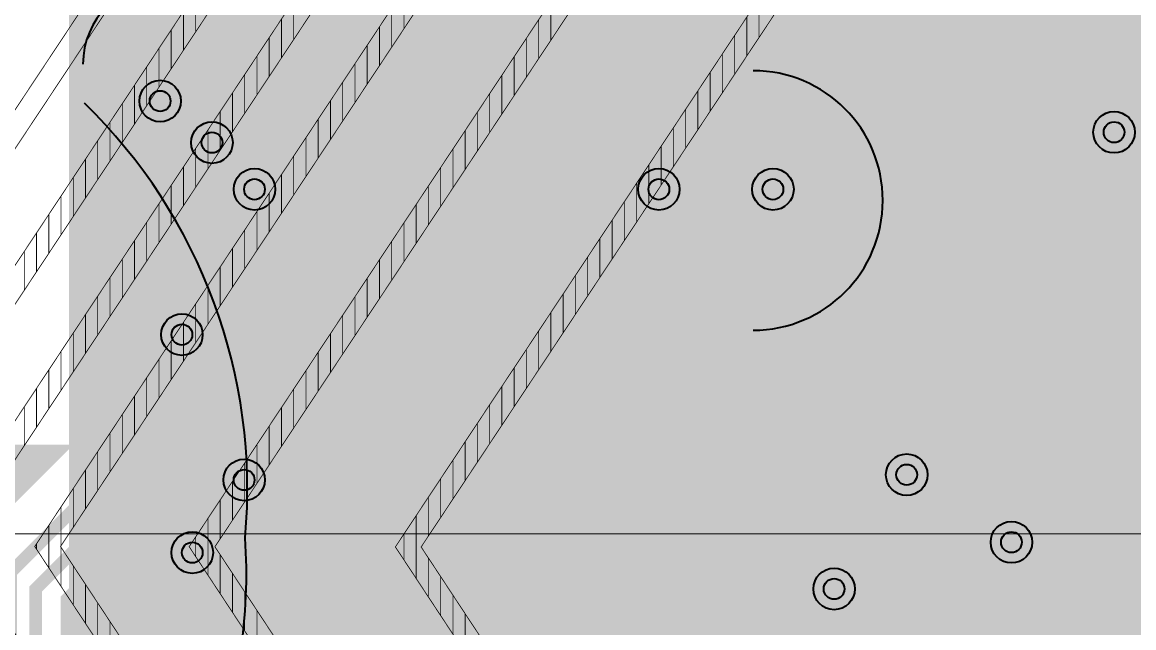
# Model space of a CAD drawing. Extents: x -57 to 2380, y -38 to 1737.
# Drawn here: x 858 to 1394, y 791 to 1083 of the extents above; entities that cross this region are included whole.
import ezdxf

# ---------------------------------------------------------------- set-up
doc = ezdxf.new("R2010")
doc.units = 9
for name, color, linetype, true_color in [('BottomLayer', 7, 'Continuous', 0x0000ff), ('BottomSilkLayer', 7, 'Continuous', 0x808000), ('Document', 7, 'Continuous', 0xffffff), ('Hole', 7, 'Continuous', 0x222222), ('Multi-Layer', 7, 'Continuous', 0xc0c0c0), ('TopLayer', 7, 'Continuous', 0xff0000), ('TopSilkLayer', 7, 'Continuous', 0xffff00)]:
    doc.layers.add(name, color=color, linetype=linetype, true_color=true_color)

msp = doc.modelspace()

# ---------------------------------------------------------------- hatches: boundary and pattern name
at = {"layer": 'BottomLayer'}
for points in [[(1157.48, 1226.38), (1161.27, 1226.15), (1165.02, 1225.46), (1168.65, 1224.33), (1172.11, 1222.77), (1175.37, 1220.8), (1178.36, 1218.45), (1181.05, 1215.77), (1183.4, 1212.77), (1185.37, 1209.52), (1186.93, 1206.05), (1188.06, 1202.42), (1188.74, 1198.68), (1188.97, 1194.88), (1188.97, 1112.2), (1188.74, 1108.41), (1188.06, 1104.67), (1186.93, 1101.03), (1185.37, 1097.57), (1183.4, 1094.31), (1181.05, 1091.32), (1178.36, 1088.63), (1175.37, 1086.28), (1172.11, 1084.31), (1168.65, 1082.75), (1165.02, 1081.62), (1161.27, 1080.94), (1157.48, 1080.71), (1094.49, 1080.71), (1090.69, 1080.94), (1086.95, 1081.62), (1083.32, 1082.75), (1079.85, 1084.31), (1076.59, 1086.28), (1073.6, 1088.63), (1070.91, 1091.32), (1068.57, 1094.31), (1066.6, 1097.57), (1065.04, 1101.03), (1063.91, 1104.67), (1063.22, 1108.41), (1062.99, 1112.2), (1062.99, 1194.88), (1063.22, 1198.68), (1063.91, 1202.42), (1065.04, 1206.05), (1066.6, 1209.52), (1068.57, 1212.77), (1070.91, 1215.77), (1073.6, 1218.45), (1076.59, 1220.8), (1079.85, 1222.77), (1083.32, 1224.33), (1086.95, 1225.46), (1090.69, 1226.15), (1094.49, 1226.38)], [(1175.19, 933.07), (1181.13, 932.71), (1186.97, 931.64), (1192.65, 929.87), (1198.06, 927.43), (1203.15, 924.36), (1207.83, 920.69), (1212.03, 916.49), (1215.7, 911.81), (1218.77, 906.73), (1221.21, 901.31), (1222.98, 895.63), (1224.05, 889.79), (1224.41, 883.86), (1224.41, 785.43), (1224.05, 779.5), (1222.98, 773.65), (1221.21, 767.98), (1218.77, 762.56), (1215.7, 757.48), (1212.03, 752.8), (1207.83, 748.6), (1203.15, 744.93), (1198.06, 741.86), (1192.65, 739.42), (1186.97, 737.65), (1181.13, 736.58), (1175.19, 736.22), (1076.77, 736.22), (1070.84, 736.58), (1064.99, 737.65), (1059.32, 739.42), (1053.9, 741.86), (1048.81, 744.93), (1044.14, 748.6), (1039.93, 752.8), (1036.27, 757.48), (1033.19, 762.56), (1030.76, 767.98), (1028.99, 773.65), (1027.92, 779.5), (1027.56, 785.43), (1027.56, 883.86), (1027.92, 889.79), (1028.99, 895.63), (1030.76, 901.31), (1033.19, 906.73), (1036.27, 911.81), (1039.93, 916.49), (1044.14, 920.69), (1048.81, 924.36), (1053.9, 927.43), (1059.32, 929.87), (1064.99, 931.64), (1070.84, 932.71), (1076.77, 933.07)]]:
    msp.add_hatch(color=256, dxfattribs=at).paths.add_polyline_path(points)
at = {"layer": 'Document'}
for points in [[(885.08, 506.61), (1855.08, 506.61), (1855.08, 1166.61), (885.08, 1166.61)], [(880.98, 1104.64), (880.98, 569.64), (1360.98, 569.64), (1360.98, 1104.64)]]:
    msp.add_hatch(color=256, dxfattribs=at).paths.add_polyline_path(points)
at = {"layer": 'TopLayer'}
for points in [[(966.53, 889.92), (966.06, 889.95), (965.59, 890.03), (965.14, 890.18), (964.7, 890.37), (964.3, 890.62), (963.92, 890.91), (963.59, 891.25), (963.29, 891.62), (963.05, 892.03), (962.85, 892.46), (962.71, 892.91), (962.63, 893.38), (962.6, 893.86), (962.6, 984.41), (962.63, 984.88), (962.71, 985.35), (962.85, 985.8), (963.05, 986.24), (963.29, 986.64), (963.59, 987.02), (963.92, 987.35), (964.3, 987.65), (964.7, 987.89), (965.14, 988.09), (965.59, 988.23), (966.06, 988.32), (966.53, 988.34), (974.41, 988.34), (974.88, 988.32), (975.35, 988.23), (975.8, 988.09), (976.24, 987.89), (976.64, 987.65), (977.02, 987.35), (977.35, 987.02), (977.65, 986.64), (977.89, 986.24), (978.09, 985.8), (978.23, 985.35), (978.32, 984.88), (978.34, 984.41), (978.34, 893.86), (978.32, 893.38), (978.23, 892.91), (978.09, 892.46), (977.89, 892.03), (977.65, 891.62), (977.35, 891.25), (977.02, 890.91), (976.64, 890.62), (976.24, 890.37), (975.8, 890.18), (975.35, 890.03), (974.88, 889.95), (974.41, 889.92)], [(994.09, 889.92), (993.62, 889.95), (993.15, 890.03), (992.7, 890.18), (992.26, 890.37), (991.86, 890.62), (991.48, 890.91), (991.15, 891.25), (990.85, 891.62), (990.61, 892.03), (990.41, 892.46), (990.27, 892.91), (990.18, 893.38), (990.16, 893.86), (990.16, 984.41), (990.18, 984.88), (990.27, 985.35), (990.41, 985.8), (990.61, 986.24), (990.85, 986.64), (991.15, 987.02), (991.48, 987.35), (991.86, 987.65), (992.26, 987.89), (992.7, 988.09), (993.15, 988.23), (993.62, 988.32), (994.09, 988.34), (1001.97, 988.34), (1002.44, 988.32), (1002.91, 988.23), (1003.36, 988.09), (1003.8, 987.89), (1004.2, 987.65), (1004.58, 987.35), (1004.91, 987.02), (1005.21, 986.64), (1005.45, 986.24), (1005.65, 985.8), (1005.79, 985.35), (1005.87, 984.88), (1005.9, 984.41), (1005.9, 893.86), (1005.87, 893.38), (1005.79, 892.91), (1005.65, 892.46), (1005.45, 892.03), (1005.21, 891.62), (1004.91, 891.25), (1004.58, 890.91), (1004.2, 890.62), (1003.8, 890.37), (1003.36, 890.18), (1002.91, 890.03), (1002.44, 889.95), (1001.97, 889.92)], [(1021.65, 889.92), (1021.18, 889.95), (1020.71, 890.03), (1020.26, 890.18), (1019.82, 890.37), (1019.42, 890.62), (1019.04, 890.91), (1018.7, 891.25), (1018.41, 891.62), (1018.17, 892.03), (1017.97, 892.46), (1017.83, 892.91), (1017.74, 893.38), (1017.71, 893.86), (1017.71, 984.41), (1017.74, 984.88), (1017.83, 985.35), (1017.97, 985.8), (1018.17, 986.24), (1018.41, 986.64), (1018.7, 987.02), (1019.04, 987.35), (1019.42, 987.65), (1019.82, 987.89), (1020.26, 988.09), (1020.71, 988.23), (1021.18, 988.32), (1021.65, 988.34), (1029.53, 988.34), (1030, 988.32), (1030.47, 988.23), (1030.92, 988.09), (1031.36, 987.89), (1031.76, 987.65), (1032.14, 987.35), (1032.47, 987.02), (1032.77, 986.64), (1033.01, 986.24), (1033.21, 985.8), (1033.35, 985.35), (1033.43, 984.88), (1033.46, 984.41), (1033.46, 893.86), (1033.43, 893.38), (1033.35, 892.91), (1033.21, 892.46), (1033.01, 892.03), (1032.77, 891.62), (1032.47, 891.25), (1032.14, 890.91), (1031.76, 890.62), (1031.36, 890.37), (1030.92, 890.18), (1030.47, 890.03), (1030, 889.95), (1029.53, 889.92)], [(1049.21, 889.92), (1048.74, 889.95), (1048.27, 890.03), (1047.81, 890.18), (1047.38, 890.37), (1046.97, 890.62), (1046.6, 890.91), (1046.26, 891.25), (1045.97, 891.62), (1045.72, 892.03), (1045.53, 892.46), (1045.39, 892.91), (1045.3, 893.38), (1045.27, 893.86), (1045.27, 984.41), (1045.3, 984.88), (1045.39, 985.35), (1045.53, 985.8), (1045.72, 986.24), (1045.97, 986.64), (1046.26, 987.02), (1046.6, 987.35), (1046.97, 987.65), (1047.38, 987.89), (1047.81, 988.09), (1048.27, 988.23), (1048.74, 988.32), (1049.21, 988.34), (1057.08, 988.34), (1057.56, 988.32), (1058.03, 988.23), (1058.48, 988.09), (1058.91, 987.89), (1059.32, 987.65), (1059.7, 987.35), (1060.03, 987.02), (1060.32, 986.64), (1060.57, 986.24), (1060.77, 985.8), (1060.91, 985.35), (1060.99, 984.88), (1061.02, 984.41), (1061.02, 893.86), (1060.99, 893.38), (1060.91, 892.91), (1060.77, 892.46), (1060.57, 892.03), (1060.32, 891.62), (1060.03, 891.25), (1059.7, 890.91), (1059.32, 890.62), (1058.91, 890.37), (1058.48, 890.18), (1058.03, 890.03), (1057.56, 889.95), (1057.08, 889.92)], [(1076.77, 889.92), (1076.29, 889.95), (1075.83, 890.03), (1075.37, 890.18), (1074.94, 890.37), (1074.53, 890.62), (1074.16, 890.91), (1073.82, 891.25), (1073.53, 891.62), (1073.28, 892.03), (1073.09, 892.46), (1072.95, 892.91), (1072.86, 893.38), (1072.83, 893.86), (1072.83, 984.41), (1072.86, 984.88), (1072.95, 985.35), (1073.09, 985.8), (1073.28, 986.24), (1073.53, 986.64), (1073.82, 987.02), (1074.16, 987.35), (1074.53, 987.65), (1074.94, 987.89), (1075.37, 988.09), (1075.83, 988.23), (1076.29, 988.32), (1076.77, 988.34), (1084.64, 988.34), (1085.12, 988.32), (1085.59, 988.23), (1086.04, 988.09), (1086.47, 987.89), (1086.88, 987.65), (1087.25, 987.35), (1087.59, 987.02), (1087.88, 986.64), (1088.13, 986.24), (1088.32, 985.8), (1088.47, 985.35), (1088.55, 984.88), (1088.58, 984.41), (1088.58, 893.86), (1088.55, 893.38), (1088.47, 892.91), (1088.32, 892.46), (1088.13, 892.03), (1087.88, 891.62), (1087.59, 891.25), (1087.25, 890.91), (1086.88, 890.62), (1086.47, 890.37), (1086.04, 890.18), (1085.59, 890.03), (1085.12, 889.95), (1084.64, 889.92)], [(1104.33, 889.92), (1103.85, 889.95), (1103.39, 890.03), (1102.93, 890.18), (1102.5, 890.37), (1102.09, 890.62), (1101.72, 890.91), (1101.38, 891.25), (1101.09, 891.62), (1100.84, 892.03), (1100.65, 892.46), (1100.51, 892.91), (1100.42, 893.38), (1100.39, 893.86), (1100.39, 984.41), (1100.42, 984.88), (1100.51, 985.35), (1100.65, 985.8), (1100.84, 986.24), (1101.09, 986.64), (1101.38, 987.02), (1101.72, 987.35), (1102.09, 987.65), (1102.5, 987.89), (1102.93, 988.09), (1103.39, 988.23), (1103.85, 988.32), (1104.33, 988.34), (1112.2, 988.34), (1112.68, 988.32), (1113.14, 988.23), (1113.6, 988.09), (1114.03, 987.89), (1114.44, 987.65), (1114.81, 987.35), (1115.15, 987.02), (1115.44, 986.64), (1115.69, 986.24), (1115.88, 985.8), (1116.03, 985.35), (1116.11, 984.88), (1116.14, 984.41), (1116.14, 893.86), (1116.11, 893.38), (1116.03, 892.91), (1115.88, 892.46), (1115.69, 892.03), (1115.44, 891.62), (1115.15, 891.25), (1114.81, 890.91), (1114.44, 890.62), (1114.03, 890.37), (1113.6, 890.18), (1113.14, 890.03), (1112.68, 889.95), (1112.2, 889.92)], [(1131.89, 889.92), (1131.41, 889.95), (1130.95, 890.03), (1130.49, 890.18), (1130.06, 890.37), (1129.65, 890.62), (1129.28, 890.91), (1128.94, 891.25), (1128.65, 891.62), (1128.4, 892.03), (1128.21, 892.46), (1128.06, 892.91), (1127.98, 893.38), (1127.95, 893.86), (1127.95, 984.41), (1127.98, 984.88), (1128.06, 985.35), (1128.21, 985.8), (1128.4, 986.24), (1128.65, 986.64), (1128.94, 987.02), (1129.28, 987.35), (1129.65, 987.65), (1130.06, 987.89), (1130.49, 988.09), (1130.95, 988.23), (1131.41, 988.32), (1131.89, 988.34), (1139.76, 988.34), (1140.24, 988.32), (1140.7, 988.23), (1141.16, 988.09), (1141.59, 987.89), (1142, 987.65), (1142.37, 987.35), (1142.71, 987.02), (1143, 986.64), (1143.25, 986.24), (1143.44, 985.8), (1143.58, 985.35), (1143.67, 984.88), (1143.7, 984.41), (1143.7, 893.86), (1143.67, 893.38), (1143.58, 892.91), (1143.44, 892.46), (1143.25, 892.03), (1143, 891.62), (1142.71, 891.25), (1142.37, 890.91), (1142, 890.62), (1141.59, 890.37), (1141.16, 890.18), (1140.7, 890.03), (1140.24, 889.95), (1139.76, 889.92)], [(1159.45, 889.92), (1158.97, 889.95), (1158.5, 890.03), (1158.05, 890.18), (1157.62, 890.37), (1157.21, 890.62), (1156.84, 890.91), (1156.5, 891.25), (1156.21, 891.62), (1155.96, 892.03), (1155.77, 892.46), (1155.62, 892.91), (1155.54, 893.38), (1155.51, 893.86), (1155.51, 984.41), (1155.54, 984.88), (1155.62, 985.35), (1155.77, 985.8), (1155.96, 986.24), (1156.21, 986.64), (1156.5, 987.02), (1156.84, 987.35), (1157.21, 987.65), (1157.62, 987.89), (1158.05, 988.09), (1158.5, 988.23), (1158.97, 988.32), (1159.45, 988.34), (1167.32, 988.34), (1167.8, 988.32), (1168.26, 988.23), (1168.72, 988.09), (1169.15, 987.89), (1169.56, 987.65), (1169.93, 987.35), (1170.27, 987.02), (1170.56, 986.64), (1170.81, 986.24), (1171, 985.8), (1171.14, 985.35), (1171.23, 984.88), (1171.26, 984.41), (1171.26, 893.86), (1171.23, 893.38), (1171.14, 892.91), (1171, 892.46), (1170.81, 892.03), (1170.56, 891.62), (1170.27, 891.25), (1169.93, 890.91), (1169.56, 890.62), (1169.15, 890.37), (1168.72, 890.18), (1168.26, 890.03), (1167.8, 889.95), (1167.32, 889.92)], [(1187.01, 889.92), (1186.53, 889.95), (1186.06, 890.03), (1185.61, 890.18), (1185.18, 890.37), (1184.77, 890.62), (1184.39, 890.91), (1184.06, 891.25), (1183.77, 891.62), (1183.52, 892.03), (1183.32, 892.46), (1183.18, 892.91), (1183.1, 893.38), (1183.07, 893.86), (1183.07, 984.41), (1183.1, 984.88), (1183.18, 985.35), (1183.32, 985.8), (1183.52, 986.24), (1183.77, 986.64), (1184.06, 987.02), (1184.39, 987.35), (1184.77, 987.65), (1185.18, 987.89), (1185.61, 988.09), (1186.06, 988.23), (1186.53, 988.32), (1187.01, 988.34), (1194.88, 988.34), (1195.35, 988.32), (1195.82, 988.23), (1196.28, 988.09), (1196.71, 987.89), (1197.12, 987.65), (1197.49, 987.35), (1197.83, 987.02), (1198.12, 986.64), (1198.37, 986.24), (1198.56, 985.8), (1198.7, 985.35), (1198.79, 984.88), (1198.82, 984.41), (1198.82, 893.86), (1198.79, 893.38), (1198.7, 892.91), (1198.56, 892.46), (1198.37, 892.03), (1198.12, 891.62), (1197.83, 891.25), (1197.49, 890.91), (1197.12, 890.62), (1196.71, 890.37), (1196.28, 890.18), (1195.82, 890.03), (1195.35, 889.95), (1194.88, 889.92)], [(1214.56, 889.92), (1214.09, 889.95), (1213.62, 890.03), (1213.17, 890.18), (1212.73, 890.37), (1212.33, 890.62), (1211.95, 890.91), (1211.62, 891.25), (1211.32, 891.62), (1211.08, 892.03), (1210.88, 892.46), (1210.74, 892.91), (1210.66, 893.38), (1210.63, 893.86), (1210.63, 984.41), (1210.66, 984.88), (1210.74, 985.35), (1210.88, 985.8), (1211.08, 986.24), (1211.32, 986.64), (1211.62, 987.02), (1211.95, 987.35), (1212.33, 987.65), (1212.73, 987.89), (1213.17, 988.09), (1213.62, 988.23), (1214.09, 988.32), (1214.56, 988.34), (1222.44, 988.34), (1222.91, 988.32), (1223.38, 988.23), (1223.83, 988.09), (1224.27, 987.89), (1224.67, 987.65), (1225.05, 987.35), (1225.39, 987.02), (1225.68, 986.64), (1225.92, 986.24), (1226.12, 985.8), (1226.26, 985.35), (1226.35, 984.88), (1226.38, 984.41), (1226.38, 893.86), (1226.35, 893.38), (1226.26, 892.91), (1226.12, 892.46), (1225.92, 892.03), (1225.68, 891.62), (1225.39, 891.25), (1225.05, 890.91), (1224.67, 890.62), (1224.27, 890.37), (1223.83, 890.18), (1223.38, 890.03), (1222.91, 889.95), (1222.44, 889.92)], [(1242.12, 889.92), (1241.65, 889.95), (1241.18, 890.03), (1240.73, 890.18), (1240.29, 890.37), (1239.89, 890.62), (1239.51, 890.91), (1239.18, 891.25), (1238.88, 891.62), (1238.64, 892.03), (1238.44, 892.46), (1238.3, 892.91), (1238.22, 893.38), (1238.19, 893.86), (1238.19, 984.41), (1238.22, 984.88), (1238.3, 985.35), (1238.44, 985.8), (1238.64, 986.24), (1238.88, 986.64), (1239.18, 987.02), (1239.51, 987.35), (1239.89, 987.65), (1240.29, 987.89), (1240.73, 988.09), (1241.18, 988.23), (1241.65, 988.32), (1242.12, 988.34), (1250, 988.34), (1250.47, 988.32), (1250.94, 988.23), (1251.39, 988.09), (1251.83, 987.89), (1252.23, 987.65), (1252.61, 987.35), (1252.94, 987.02), (1253.24, 986.64), (1253.48, 986.24), (1253.68, 985.8), (1253.82, 985.35), (1253.91, 984.88), (1253.93, 984.41), (1253.93, 893.86), (1253.91, 893.38), (1253.82, 892.91), (1253.68, 892.46), (1253.48, 892.03), (1253.24, 891.62), (1252.94, 891.25), (1252.61, 890.91), (1252.23, 890.62), (1251.83, 890.37), (1251.39, 890.18), (1250.94, 890.03), (1250.47, 889.95), (1250, 889.92)], [(1269.68, 889.92), (1269.21, 889.95), (1268.74, 890.03), (1268.29, 890.18), (1267.85, 890.37), (1267.45, 890.62), (1267.07, 890.91), (1266.74, 891.25), (1266.44, 891.62), (1266.2, 892.03), (1266, 892.46), (1265.86, 892.91), (1265.77, 893.38), (1265.75, 893.86), (1265.75, 984.41), (1265.77, 984.88), (1265.86, 985.35), (1266, 985.8), (1266.2, 986.24), (1266.44, 986.64), (1266.74, 987.02), (1267.07, 987.35), (1267.45, 987.65), (1267.85, 987.89), (1268.29, 988.09), (1268.74, 988.23), (1269.21, 988.32), (1269.68, 988.34), (1277.56, 988.34), (1278.03, 988.32), (1278.5, 988.23), (1278.95, 988.09), (1279.39, 987.89), (1279.79, 987.65), (1280.17, 987.35), (1280.5, 987.02), (1280.8, 986.64), (1281.04, 986.24), (1281.24, 985.8), (1281.38, 985.35), (1281.46, 984.88), (1281.49, 984.41), (1281.49, 893.86), (1281.46, 893.38), (1281.38, 892.91), (1281.24, 892.46), (1281.04, 892.03), (1280.8, 891.62), (1280.5, 891.25), (1280.17, 890.91), (1279.79, 890.62), (1279.39, 890.37), (1278.95, 890.18), (1278.5, 890.03), (1278.03, 889.95), (1277.56, 889.92)], [(1297.24, 889.92), (1296.77, 889.95), (1296.3, 890.03), (1295.85, 890.18), (1295.41, 890.37), (1295.01, 890.62), (1294.63, 890.91), (1294.29, 891.25), (1294, 891.62), (1293.76, 892.03), (1293.56, 892.46), (1293.42, 892.91), (1293.33, 893.38), (1293.3, 893.86), (1293.3, 984.41), (1293.33, 984.88), (1293.42, 985.35), (1293.56, 985.8), (1293.76, 986.24), (1294, 986.64), (1294.29, 987.02), (1294.63, 987.35), (1295.01, 987.65), (1295.41, 987.89), (1295.85, 988.09), (1296.3, 988.23), (1296.77, 988.32), (1297.24, 988.34), (1305.12, 988.34), (1305.59, 988.32), (1306.06, 988.23), (1306.51, 988.09), (1306.95, 987.89), (1307.35, 987.65), (1307.73, 987.35), (1308.06, 987.02), (1308.36, 986.64), (1308.6, 986.24), (1308.8, 985.8), (1308.94, 985.35), (1309.02, 984.88), (1309.05, 984.41), (1309.05, 893.86), (1309.02, 893.38), (1308.94, 892.91), (1308.8, 892.46), (1308.6, 892.03), (1308.36, 891.62), (1308.06, 891.25), (1307.73, 890.91), (1307.35, 890.62), (1306.95, 890.37), (1306.51, 890.18), (1306.06, 890.03), (1305.59, 889.95), (1305.12, 889.92)], [(1324.8, 889.92), (1324.33, 889.95), (1323.86, 890.03), (1323.4, 890.18), (1322.97, 890.37), (1322.56, 890.62), (1322.19, 890.91), (1321.85, 891.25), (1321.56, 891.62), (1321.31, 892.03), (1321.12, 892.46), (1320.98, 892.91), (1320.89, 893.38), (1320.86, 893.86), (1320.86, 984.41), (1320.89, 984.88), (1320.98, 985.35), (1321.12, 985.8), (1321.31, 986.24), (1321.56, 986.64), (1321.85, 987.02), (1322.19, 987.35), (1322.56, 987.65), (1322.97, 987.89), (1323.4, 988.09), (1323.86, 988.23), (1324.33, 988.32), (1324.8, 988.34), (1332.67, 988.34), (1333.15, 988.32), (1333.62, 988.23), (1334.07, 988.09), (1334.5, 987.89), (1334.91, 987.65), (1335.29, 987.35), (1335.62, 987.02), (1335.91, 986.64), (1336.16, 986.24), (1336.36, 985.8), (1336.5, 985.35), (1336.58, 984.88), (1336.61, 984.41), (1336.61, 893.86), (1336.58, 893.38), (1336.5, 892.91), (1336.36, 892.46), (1336.16, 892.03), (1335.91, 891.62), (1335.62, 891.25), (1335.29, 890.91), (1334.91, 890.62), (1334.5, 890.37), (1334.07, 890.18), (1333.62, 890.03), (1333.15, 889.95), (1332.67, 889.92)], [(1352.36, 889.92), (1351.88, 889.95), (1351.42, 890.03), (1350.96, 890.18), (1350.53, 890.37), (1350.12, 890.62), (1349.75, 890.91), (1349.41, 891.25), (1349.12, 891.62), (1348.87, 892.03), (1348.68, 892.46), (1348.54, 892.91), (1348.45, 893.38), (1348.42, 893.86), (1348.42, 984.41), (1348.45, 984.88), (1348.54, 985.35), (1348.68, 985.8), (1348.87, 986.24), (1349.12, 986.64), (1349.41, 987.02), (1349.75, 987.35), (1350.12, 987.65), (1350.53, 987.89), (1350.96, 988.09), (1351.42, 988.23), (1351.88, 988.32), (1352.36, 988.34), (1360.23, 988.34), (1360.71, 988.32), (1361.18, 988.23), (1361.63, 988.09), (1362.06, 987.89), (1362.47, 987.65), (1362.84, 987.35), (1363.18, 987.02), (1363.47, 986.64), (1363.72, 986.24), (1363.91, 985.8), (1364.06, 985.35), (1364.14, 984.88), (1364.17, 984.41), (1364.17, 893.86), (1364.14, 893.38), (1364.06, 892.91), (1363.91, 892.46), (1363.72, 892.03), (1363.47, 891.62), (1363.18, 891.25), (1362.84, 890.91), (1362.47, 890.62), (1362.06, 890.37), (1361.63, 890.18), (1361.18, 890.03), (1360.71, 889.95), (1360.23, 889.92)], [(1379.92, 889.92), (1379.44, 889.95), (1378.98, 890.03), (1378.52, 890.18), (1378.09, 890.37), (1377.68, 890.62), (1377.31, 890.91), (1376.97, 891.25), (1376.68, 891.62), (1376.43, 892.03), (1376.24, 892.46), (1376.1, 892.91), (1376.01, 893.38), (1375.98, 893.86), (1375.98, 984.41), (1376.01, 984.88), (1376.1, 985.35), (1376.24, 985.8), (1376.43, 986.24), (1376.68, 986.64), (1376.97, 987.02), (1377.31, 987.35), (1377.68, 987.65), (1378.09, 987.89), (1378.52, 988.09), (1378.98, 988.23), (1379.44, 988.32), (1379.92, 988.34), (1387.79, 988.34), (1388.27, 988.32), (1388.73, 988.23), (1389.19, 988.09), (1389.62, 987.89), (1390.03, 987.65), (1390.4, 987.35), (1390.74, 987.02), (1391.03, 986.64), (1391.28, 986.24), (1391.47, 985.8), (1391.62, 985.35), (1391.7, 984.88), (1391.73, 984.41), (1391.73, 893.86), (1391.7, 893.38), (1391.62, 892.91), (1391.47, 892.46), (1391.28, 892.03), (1391.03, 891.62), (1390.74, 891.25), (1390.4, 890.91), (1390.03, 890.62), (1389.62, 890.37), (1389.19, 890.18), (1388.73, 890.03), (1388.27, 889.95), (1387.79, 889.92)]]:
    msp.add_hatch(color=256, dxfattribs=at).paths.add_polyline_path(points)

# ---------------------------------------------------------------- linework, layer by layer
at = {"layer": 'BottomLayer'}
for points, const_width in [([(515, 1136.61), (515, 1251.97), (586.51, 1323.48), (806.51, 1323.48), (915.5, 1214.5), (1065, 1065), (1260, 1065), (1430.31, 894.68), (1458.42, 894.68), (1458.42, 926.06), (1458.3, 926.18)], 6), ([(1458.03, 860.08), (1434.92, 860.08), (1245, 1050), (1055, 1050), (797, 1308), (666, 1308), (615, 1257), (615, 1251.97), (615, 1136.61)], 6), ([(1457.91, 794.72), (1457.91, 827.01), (1457.95, 827.05), (1442.95, 827.05), (1235, 1035), (1045, 1035), (786, 1294), (684, 1294), (660, 1270), (660, 1121), (635, 1096), (454.61, 1096), (415, 1135.61), (415, 1136.61), (415, 1251.97)], 6), ([(925, 1045), (925, 1056.61), (845, 1136.61), (715, 1136.61), (715, 1251.97)], 6), ([(1487.91, 1066.61), (1487.91, 1047.91), (1470, 1030), (1385, 1030)], 12), ([(950, 1025), (945, 1020), (945, 988), (968, 965), (1220, 965), (1250, 935), (1250, 810)], 15)]:
    msp.add_lwpolyline(points, dxfattribs=dict(at, const_width=const_width))
at = {"layer": 'BottomSilkLayer', "const_width": 5}
for points in [[(1197.16, 567.16), (1230.55, 567.16), (1364.17, 700.79), (1364.17, 968.5), (1230.55, 1102.13), (1197.16, 1102.13)], [(887.98, 1043.01), (887.79, 1062.76)]]:
    msp.add_lwpolyline(points, dxfattribs=at)
at = {"layer": 'BottomSilkLayer'}
for centre, radius, start, end in [((927.16, 1062.76), 39.37, 90, 180), ((707.92, 858.14), 259.13, 354.7957, 45.8292), ((710.58, 816.88), 256.02, 314.0177, 3.9777)]:
    msp.add_arc(centre, radius, start, end, dxfattribs=at)
at = {"layer": 'Document'}
for points, const_width in [([(1540.17, 89.2), (1050.86, 830.2), (1547.22, 1577.82)], 0.39), ([(1038.44, 830.22), (1527.91, 1567.47)], 0.39), ([(977.6, 790.68), (971.69, 799.62), (951.42, 830.32), (1392.9, 1495.26)], 0.39), ([(939, 830.34), (1373.59, 1484.9)], 0.39), ([(1277.28, 1433.35), (876.96, 830.42), (1271.02, 233.67)], 0.39), ([(1257.08, 236), (864.54, 830.43), (1257.97, 1422.99)], 0.39), ([(1200.14, 1392.06), (827.28, 830.48), (1194.13, 274.96), (1199.43, 266.93)], 0.39), ([(814.86, 830.49), (1180.84, 1381.71)], 0.39), ([(1123.02, 1350.78), (777.61, 830.53), (1122.54, 308.21)], 0.39), ([(765.19, 830.55), (1103.71, 1340.42)], 0.39), ([(1054.37, 1116.34), (1030.75, 1080.76), (1024.84, 1071.87), (1001.22, 1036.29), (995.31, 1027.4), (977.6, 1000.71), (971.69, 991.82), (948.07, 956.24), (942.17, 947.35), (924.45, 920.66), (900.83, 885.09), (894.92, 876.19), (889.02, 867.3), (871.3, 840.61), (864.54, 830.43), (871.3, 820.2), (877.2, 811.25), (883.11, 802.31), (889.02, 793.37), (894.92, 784.42)], 0.39), ([(1119.33, 1101.95), (1101.61, 1075.27), (1095.71, 1066.37), (1083.9, 1048.58), (1072.09, 1030.79), (1054.37, 1004.11), (1042.56, 986.32), (1024.84, 959.64), (1018.94, 950.74), (1007.13, 932.95), (989.41, 906.27), (983.5, 897.37), (971.69, 879.58), (953.98, 852.9), (942.17, 835.11), (939, 830.34), (940.89, 827.48), (948.07, 816.6), (953.98, 807.66), (959.88, 798.71), (983.5, 762.94)], 0.39), ([(1219.72, 1103.27), (1196.1, 1067.69), (1190.2, 1058.8), (1184.29, 1049.9), (1160.67, 1014.32), (1154.76, 1005.43), (1131.14, 969.85), (1125.24, 960.95), (1119.33, 952.06), (1095.71, 916.48), (1089.8, 907.59), (1066.18, 872.01), (1060.28, 863.11), (1054.37, 854.22), (1038.44, 830.22), (1040.33, 827.36), (1072.09, 779.26)], 0.39), ([(989.41, 1093.39), (924.45, 995.54), (912.64, 977.76), (900.83, 959.97), (889.02, 942.18), (877.2, 924.39), (871.3, 915.49), (859.49, 897.7), (847.68, 879.91)], 0.39), ([(942.17, 1097.11), (924.45, 1070.42), (906.73, 1043.74), (889.02, 1017.06), (871.3, 990.37), (853.58, 963.69)], 0.39), ([(942.17, 1078.38), (942.17, 1097.11)], 0.39), ([(989.41, 1074.66), (989.41, 1093.39)], 0.39), ([(1042.56, 1079.83), (1042.56, 1098.55)], 0.39), ([(1213.82, 1075.65), (1213.82, 1094.38)], 0.39), ([(906.73, 785.33), (889.02, 812.16), (876.96, 830.42), (889.02, 848.58), (900.83, 866.37), (918.54, 893.05), (930.35, 910.84), (942.17, 928.63), (948.07, 937.52), (959.88, 955.31), (965.79, 964.2), (977.6, 981.99), (983.5, 990.89), (995.31, 1008.67), (1001.22, 1017.57), (1013.03, 1035.36), (1018.94, 1044.25), (1030.75, 1062.04), (1036.65, 1070.93), (1048.46, 1088.72)], 0.39), ([(936.26, 1069.49), (936.26, 1088.21)], 0.39), ([(1036.65, 1070.93), (1036.65, 1089.66)], 0.39), ([(1113.42, 1074.33), (1113.42, 1093.05)], 0.39), ([(847.68, 936.07), (859.49, 953.86), (865.39, 962.75), (877.2, 980.54), (894.92, 1007.22), (900.83, 1016.12), (912.64, 1033.91), (930.35, 1060.59), (948.07, 1087.28)], 0.39), ([(853.58, 870.09), (871.3, 896.77), (889.02, 923.46), (906.73, 950.14), (924.45, 976.82), (930.35, 985.72), (948.07, 1012.4), (965.79, 1039.09), (971.69, 1047.98), (989.41, 1074.66), (995.31, 1083.56)], 0.39), ([(983.5, 1065.77), (983.5, 1084.49)], 0.39), ([(1107.52, 1065.44), (1107.52, 1084.16)], 0.39), ([(1207.91, 1066.76), (1207.91, 1085.48)], 0.39), ([(930.35, 1060.59), (930.35, 1079.32)], 0.39), ([(1030.75, 1062.04), (1030.75, 1080.76)], 0.39), ([(977.6, 1056.87), (977.6, 1075.6)], 0.39), ([(1024.84, 1053.15), (1024.84, 1071.87)], 0.39), ([(1101.61, 1056.54), (1101.61, 1075.27)], 0.39), ([(1202.01, 1057.87), (1202.01, 1076.59)], 0.39), ([(924.45, 1051.7), (924.45, 1070.42)], 0.39), ([(971.69, 1047.98), (971.69, 1066.7)], 0.39), ([(1196.1, 1048.97), (1196.1, 1067.69)], 0.39), ([(918.54, 1042.8), (918.54, 1061.53)], 0.39), ([(1185.98, 934.64), (1185.98, 1059.64), (980.98, 1059.64), (980.98, 934.64), (1185.98, 934.64), (1210.98, 934.64)], 5), ([(1018.94, 1044.25), (1018.94, 1062.97)], 0.39), ([(1095.71, 1047.65), (1095.71, 1066.37)], 0.39), ([(1210.98, 1059.64), (1185.98, 1059.64)], 5), ([(965.79, 1039.09), (965.79, 1057.81)], 0.39), ([(1089.8, 1038.75), (1089.8, 1057.48)], 0.39), ([(1190.2, 1040.08), (1190.2, 1058.8)], 0.39), ([(912.64, 1033.91), (912.64, 1052.63)], 0.39), ([(1013.03, 1035.36), (1013.03, 1054.08)], 0.39), ([(959.88, 1030.19), (959.88, 1048.91)], 0.39), ([(1007.13, 1026.46), (1007.13, 1045.18)], 0.39), ([(1083.9, 1029.86), (1083.9, 1048.58)], 0.39), ([(1184.29, 1031.18), (1184.29, 1049.9)], 0.39), ([(906.73, 1025.01), (906.73, 1043.74)], 0.39), ([(953.98, 1021.3), (953.98, 1040.02)], 0.39), ([(1077.99, 1020.96), (1077.99, 1039.69)], 0.39), ([(1178.39, 1022.29), (1178.39, 1041.01)], 0.39), ([(900.83, 1016.12), (900.83, 1034.84)], 0.39), ([(1001.22, 1017.57), (1001.22, 1036.29)], 0.39), ([(948.07, 1012.4), (948.07, 1031.12)], 0.39), ([(1072.09, 1012.07), (1072.09, 1030.79)], 0.39), ([(1172.48, 1013.39), (1172.48, 1032.11)], 0.39), ([(894.92, 1007.22), (894.92, 1025.95)], 0.39), ([(995.31, 1008.67), (995.31, 1027.4)], 0.39), ([(942.17, 1003.51), (942.17, 1022.23)], 0.39), ([(989.41, 999.78), (989.41, 1018.5)], 0.39), ([(1066.18, 1003.17), (1066.18, 1021.9)], 0.39), ([(1166.57, 1004.5), (1166.57, 1023.22)], 0.39), ([(889.02, 998.33), (889.02, 1017.06)], 0.39), ([(936.26, 994.61), (936.26, 1013.33)], 0.39), ([(1060.28, 994.28), (1060.28, 1013)], 0.39), ([(1160.67, 995.6), (1160.67, 1014.32)], 0.39), ([(883.11, 989.44), (883.11, 1008.16)], 0.39), ([(983.5, 990.89), (983.5, 1009.61)], 0.39), ([(930.35, 985.72), (930.35, 1004.44)], 0.39), ([(1054.37, 985.38), (1054.37, 1004.11)], 0.39), ([(1154.76, 986.71), (1154.76, 1005.43)], 0.39), ([(877.2, 980.54), (877.2, 999.27)], 0.39), ([(977.6, 981.99), (977.6, 1000.71)], 0.39), ([(924.45, 976.82), (924.45, 995.54)], 0.39), ([(971.69, 973.1), (971.69, 991.82)], 0.39), ([(1048.46, 976.49), (1048.46, 995.21)], 0.39), ([(1148.86, 977.81), (1148.86, 996.53)], 0.39), ([(871.3, 971.65), (871.3, 990.37)], 0.39), ([(918.54, 967.93), (918.54, 986.65)], 0.39), ([(1042.56, 967.6), (1042.56, 986.32)], 0.39), ([(1142.95, 968.92), (1142.95, 987.64)], 0.39), ([(865.39, 962.75), (865.39, 981.48)], 0.39), ([(965.79, 964.2), (965.79, 982.92)], 0.39), ([(912.64, 959.03), (912.64, 977.76)], 0.39), ([(1036.65, 958.7), (1036.65, 977.42)], 0.39), ([(1137.05, 960.02), (1137.05, 978.74)], 0.39), ([(859.49, 953.86), (859.49, 972.58)], 0.39), ([(959.88, 955.31), (959.88, 974.03)], 0.39), ([(906.73, 950.14), (906.73, 968.86)], 0.39), ([(953.98, 946.41), (953.98, 965.14)], 0.39), ([(1030.75, 949.81), (1030.75, 968.53)], 0.39), ([(1131.14, 951.13), (1131.14, 969.85)], 0.39), ([(900.83, 941.24), (900.83, 959.97)], 0.39), ([(1024.84, 940.91), (1024.84, 959.64)], 0.39), ([(1125.24, 942.23), (1125.24, 960.95)], 0.39), ([(948.07, 937.52), (948.07, 956.24)], 0.39), ([(894.92, 932.35), (894.92, 951.07)], 0.39), ([(1018.94, 932.02), (1018.94, 950.74)], 0.39), ([(1119.33, 933.34), (1119.33, 952.06)], 0.39), ([(942.17, 928.63), (942.17, 947.35)], 0.39), ([(1113.42, 924.44), (1113.42, 943.17)], 0.39), ([(889.02, 923.46), (889.02, 942.18)], 0.39), ([(936.26, 919.73), (936.26, 938.45)], 0.39), ([(1013.03, 923.12), (1013.03, 941.85)], 0.39), ([(883.11, 914.56), (883.11, 933.28)], 0.39), ([(1007.13, 914.23), (1007.13, 932.95)], 0.39), ([(1107.52, 915.55), (1107.52, 934.27)], 0.39), ([(930.35, 910.84), (930.35, 929.56)], 0.39), ([(877.2, 905.67), (877.2, 924.39)], 0.39), ([(1001.22, 905.33), (1001.22, 924.06)], 0.39), ([(1101.61, 906.65), (1101.61, 925.37)], 0.39), ([(924.45, 901.94), (924.45, 920.66)], 0.39), ([(1095.71, 897.76), (1095.71, 916.48)], 0.39), ([(871.3, 896.77), (871.3, 915.49)], 0.39), ([(918.54, 893.05), (918.54, 911.77)], 0.39), ([(995.31, 896.44), (995.31, 915.16)], 0.39), ([(865.39, 887.88), (865.39, 906.6)], 0.39), ([(989.41, 887.54), (989.41, 906.27)], 0.39), ([(1089.8, 888.86), (1089.8, 907.59)], 0.39), ([(912.64, 884.15), (912.64, 902.87)], 0.39), ([(859.49, 878.98), (859.49, 897.7)], 0.39), ([(983.5, 878.65), (983.5, 897.37)], 0.39), ([(1083.9, 879.97), (1083.9, 898.69)], 0.39), ([(906.73, 875.26), (906.73, 893.98)], 0.39), ([(1077.99, 871.07), (1077.99, 889.8)], 0.39), ([(1290.98, 884.64), (1290.98, 834.64), (1240.98, 834.64)], 16), ([(900.83, 866.37), (900.83, 885.09)], 0.39), ([(977.6, 869.75), (977.6, 888.48)], 0.39), ([(971.69, 860.86), (971.69, 879.58)], 0.39), ([(1072.09, 862.18), (1072.09, 880.9)], 0.39), ([(894.92, 857.47), (894.92, 876.19)], 0.39), ([(965.79, 851.97), (965.79, 870.69)], 0.39), ([(1066.18, 853.28), (1066.18, 872.01)], 0.39), ([(889.02, 848.58), (889.02, 867.3)], 0.39), ([(1060.28, 844.39), (1060.28, 863.11)], 0.39), ([(883.11, 839.68), (883.11, 858.4)], 0.39), ([(959.88, 843.07), (959.88, 861.79)], 0.39), ([(953.98, 834.18), (953.98, 852.9)], 0.39), ([(1054.37, 835.49), (1054.37, 854.22)], 0.39), ([(877.2, 830.79), (877.2, 849.51)], 0.39), ([(948.07, 816.6), (948.07, 844)], 0.39), ([(1048.46, 815.04), (1048.46, 845.32)], 0.39), ([(1290.98, 784.64), (1290.98, 834.64), (1340.98, 834.64)], 16), ([(-0.4, 836.56), (2283.06, 836.56)], 0.39), ([(871.3, 820.2), (871.3, 840.61)], 0.39), ([(1042.56, 823.98), (1042.56, 836.43)], 0.39), ([(865.39, 829.14), (865.39, 831.72)], 0.39), ([(942.17, 825.54), (942.17, 835.11)], 0.39), ([(877.2, 811.25), (877.2, 830.04)], 0.39), ([(1372.35, 174.1), (940.89, 827.48)], 0.39), ([(951.42, 830.32), (1391.6, 163.74)], 0.39), ([(953.98, 807.66), (953.98, 826.45)], 0.39), ([(1526.22, 91.52), (1040.33, 827.36)], 0.39), ([(883.11, 802.31), (883.11, 821.1)], 0.39), ([(1054.37, 806.09), (1054.37, 824.89)], 0.39), ([(959.88, 798.71), (959.88, 817.51)], 0.39), ([(1060.28, 797.15), (1060.28, 815.94)], 0.39), ([(889.02, 793.37), (889.02, 812.16)], 0.39), ([(965.79, 789.77), (965.79, 808.57)], 0.39), ([(1066.18, 788.21), (1066.18, 807)], 0.39), ([(894.92, 784.42), (894.92, 803.22)], 0.39), ([(971.69, 780.83), (971.69, 799.62)], 0.39), ([(900.83, 775.48), (900.83, 794.27)], 0.39), ([(1072.09, 779.26), (1072.09, 798.06)], 0.39)]:
    msp.add_lwpolyline(points, dxfattribs=dict(at, const_width=const_width))
at = {"layer": 'Document', "const_width": 0.39}
for points in [[(401.89, 1309.51), (593.49, 1019.54), (782.99, 1309.51), (1045.88, 1309.51), (727.92, 830.6), (1045.63, 349.48), (786.61, 349.48), (593.91, 641.68), (403.25, 349.48), (142.92, 349.48), (460.55, 830.49), (139.94, 1309.51), (401.89, 1309.51)], [(162.17, 359.84), (397.64, 359.84), (593.86, 660.56), (792.19, 359.84), (1026.38, 359.84), (715.5, 830.62), (1026.58, 1299.15), (788.59, 1299.15), (593.54, 1000.69), (396.32, 1299.15), (159.33, 1299.15), (472.99, 830.53), (162.17, 359.84)]]:
    msp.add_lwpolyline(points, close=True, dxfattribs=at)
at = {"layer": 'Document'}
msp.add_arc((1210.98, 997.14), 62.5, 270, 90, dxfattribs=at)
at = {"layer": 'Hole'}
for centre in [(925, 1045), (1385, 1030), (950, 1025), (970.5, 1002.5), (1165.5, 1002.5), (1220.5, 1002.5), (935.5, 932.5), (1285, 865), (965.5, 862.5), (1335.5, 832.5), (940.5, 827.5), (1250, 810)]:
    msp.add_circle(centre, 5, dxfattribs=at)
at = {"layer": 'Multi-Layer'}
for centre in [(925, 1045), (1385, 1030), (950, 1025), (970.5, 1002.5), (1165.5, 1002.5), (1220.5, 1002.5), (935.5, 932.5), (1285, 865), (965.5, 862.5), (1335.5, 832.5), (940.5, 827.5), (1250, 810)]:
    msp.add_circle(centre, 10, dxfattribs=at)
at = {"layer": 'TopLayer'}
for points, const_width in [([(1469.76, 1420), (1179.65, 1420), (1102.36, 1342.71), (1102.36, 1330.71), (1058.07, 1375), (985, 1375), (934.5, 1324.5), (934.5, 1264.63), (890, 1220.13), (890, 855), (853, 818), (853, 588), (840, 575), (775, 575), (755, 595), (573.38, 595), (515, 536.61)], 6), ([(1406.02, 1405), (1196.91, 1405), (1141.45, 1349.55), (1141.45, 1303.54), (1123.95, 1286.04), (1068.29, 1286.04), (1023.62, 1330.71), (1020.71, 1330.71), (902, 1212), (902, 847), (865, 810), (865, 578.03), (846.41, 559.44), (769.44, 559.44), (746.77, 582.11), (660.49, 582.11), (615, 536.61), (615, 425.2), (650, 390.2), (689.8, 390.2), (748.36, 331.64), (748.36, 325.08)], 6), ([(950, 1025), (950, 1110), (1010, 1170)], 15), ([(1439.17, 1090), (1439.17, 1051.66), (1393.76, 1006.24), (1371.24, 1006.24), (1356.3, 991.3), (1356.3, 939.13)], 6), ([(1716.53, 346.46), (1632.99, 430), (905, 430), (880, 455), (880, 805), (914, 839), (914, 1034), (925, 1045)], 6), ([(1190.94, 939.13), (1191.3, 878.7), (1200, 870), (1235, 870), (1246.41, 881.42), (1246.06, 939.13), (1246.41, 1001.42), (1275, 1030), (1385, 1030)], 12), ([(970.5, 1002.5), (970.5, 939.46), (970.47, 939.13)], 12), ([(1163.38, 939.13), (1163.74, 1000.74), (1165.5, 1002.5)], 12), ([(1218.5, 939.13), (1218.86, 1000.86), (1220.5, 1002.5)], 12), ([(1301.18, 939.13), (1301.53, 881.53), (1285, 865)], 15), ([(998.03, 939.13), (998.03, 838.03), (901.06, 741.06), (901.06, 580.43)], 6), ([(931.22, 580.43), (930.79, 580.43), (921.06, 590.16), (921.06, 731.06), (1025.59, 835.59), (1025.59, 939.13)], 6), ([(1053.15, 939.13), (1053.15, 828.15), (940.03, 715.03), (940.03, 605.03), (956.06, 589), (956.06, 582.56)], 6), ([(1080.71, 939.13), (1080.71, 825.71), (957.2, 702.2), (957.2, 611.58), (986.22, 582.56)], 6), ([(1108.27, 939.13), (1108.27, 823.27), (1003.93, 718.94), (1003.93, 635.31)], 6), ([(1035.23, 537.72), (1063.46, 565.94), (1063.46, 585.9), (1061.22, 588.15), (1061.22, 635.9), (1061.22, 686.22), (1215, 840), (1289.09, 840), (1328.74, 879.64), (1329.09, 880), (1329.09, 885), (1328.74, 939.13), (1328.74, 879.64)], 6), ([(1191.3, 878.7), (1191.3, 861.3), (1031, 701), (1031, 666)], 12), ([(806, 842), (825, 861), (831, 867), (853, 867), (825, 839), (825, 861)], 25), ([(1191.3, 861.3), (1200, 870)], 12), ([(1250, 810), (1250, 550)], 15)]:
    msp.add_lwpolyline(points, dxfattribs=dict(at, const_width=const_width))
at = {"layer": 'TopSilkLayer', "const_width": 4}
msp.add_lwpolyline([(1857.08, 1169.29), (883.07, 1169.29), (883.07, 503.94), (1857.08, 503.94), (1857.08, 1169.29)], close=True, dxfattribs=at)

doc.saveas('drawing.dxf')
